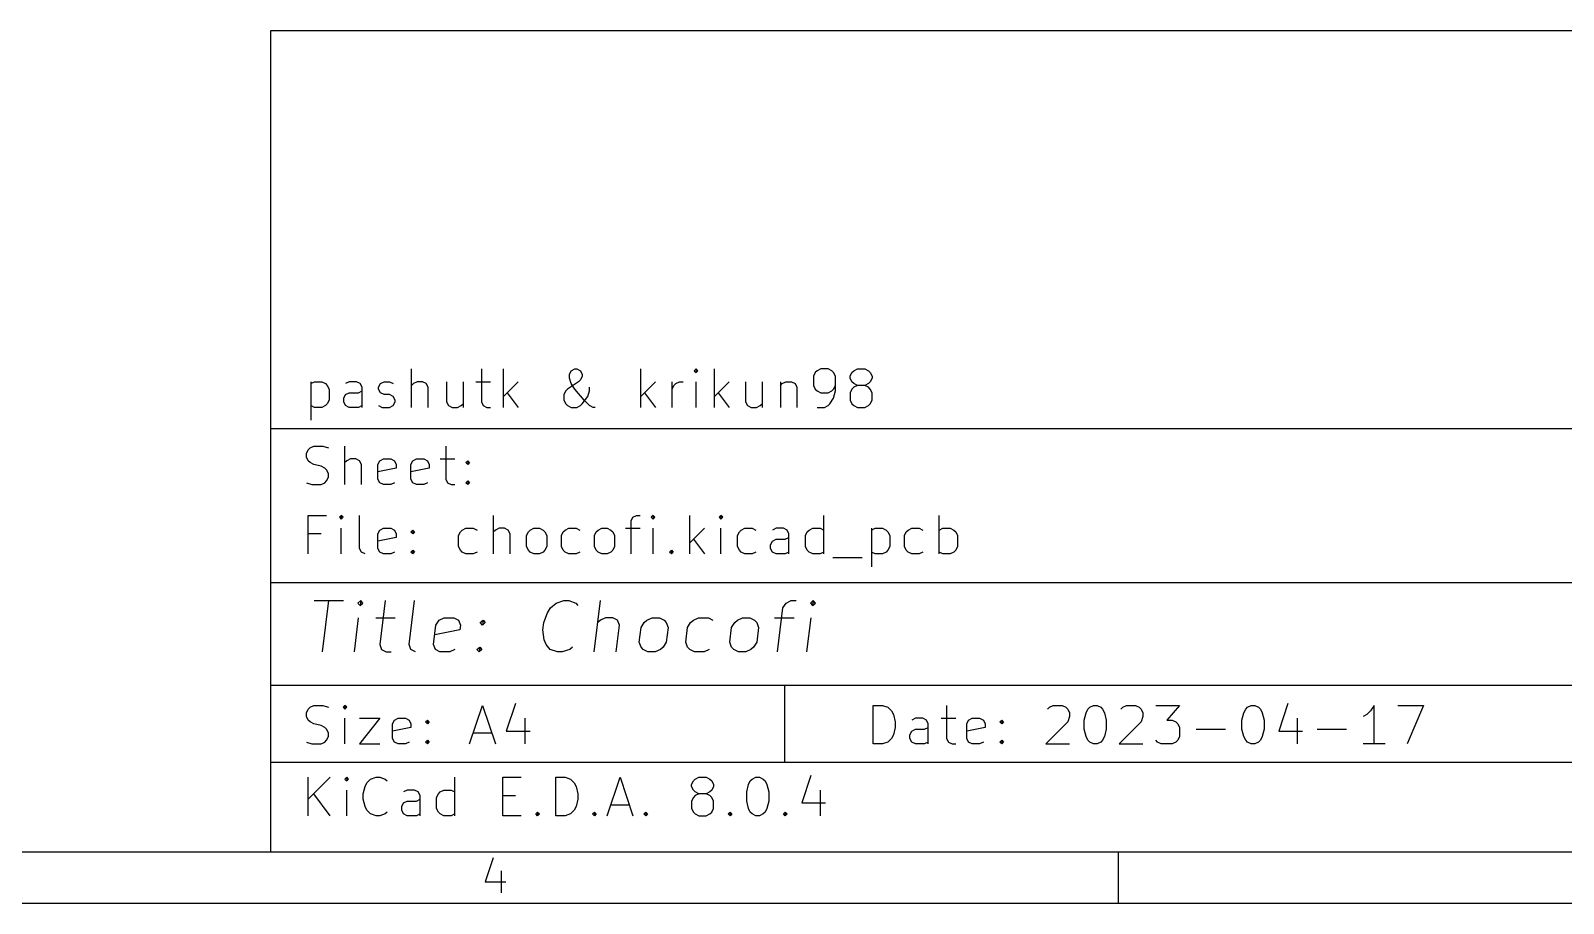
# Model space of a CAD drawing. Extents: x 10 to 287, y 10 to 200.
# Drawn here: x 167.7 to 227.3, y 10 to 44 of the extents above; entities that cross this region are included whole.
import ezdxf

# ---------------------------------------------------------------- set-up
doc = ezdxf.new("R2010")
doc.units = 0

msp = doc.modelspace()

# ---------------------------------------------------------------- linework, layer by layer
at = {"layer": 'Layer 1'}
for p, q in [((177.002, 43.9998), (285.002, 43.9998)), ((177.002, 11.9998), (177.002, 43.9998)), ((182.485, 29.3215), (182.485, 30.8215)), ((185.2, 30.8215), (185.2, 29.5358)), ((186.057, 29.3215), (186.057, 30.8215)), ((188.628, 30.6072), (188.7, 30.75)), ((188.628, 30.4643), (188.628, 30.6072)), ((188.7, 30.25), (188.628, 30.4643)), ((188.7, 30.75), (188.842, 30.8215)), ((188.842, 30.8215), (188.914, 30.8215)), ((188.914, 30.8215), (189.057, 30.75)), ((189.057, 30.75), (189.128, 30.6072)), ((189.128, 30.5358), (189.057, 30.3929)), ((189.128, 30.6072), (189.128, 30.5358)), ((191.414, 29.3215), (191.414, 30.8215)), ((193.557, 30.8215), (193.485, 30.75)), ((193.485, 30.75), (193.557, 30.6786)), ((193.628, 30.75), (193.557, 30.8215)), ((193.557, 30.8215), (193.557, 30.6786)), ((193.557, 30.6786), (193.628, 30.75)), ((194.271, 29.3215), (194.271, 30.8215)), ((198.2, 30.6786), (198.128, 30.5358)), ((198.128, 30.5358), (198.128, 30.1786)), ((198.271, 30.75), (198.2, 30.6786)), ((198.414, 30.8215), (198.271, 30.75)), ((198.7, 30.8215), (198.414, 30.8215)), ((198.842, 30.75), (198.7, 30.8215)), ((198.914, 30.6786), (198.842, 30.75)), ((198.985, 30.5358), (198.914, 30.6786)), ((198.985, 29.9643), (198.985, 30.5358)), ((199.557, 30.5358), (199.628, 30.6786)), ((199.557, 30.4643), (199.557, 30.5358)), ((199.628, 30.3215), (199.557, 30.4643)), ((199.628, 30.6786), (199.7, 30.75)), ((199.7, 30.75), (199.842, 30.8215)), ((199.842, 30.8215), (200.128, 30.8215)), ((200.128, 30.8215), (200.271, 30.75)), ((200.271, 30.75), (200.342, 30.6786)), ((200.342, 30.6786), (200.414, 30.5358)), ((200.414, 30.4643), (200.342, 30.3215)), ((200.414, 30.5358), (200.414, 30.4643)), ((178.557, 30.3215), (178.557, 28.8215)), ((178.557, 30.25), (178.7, 30.3215)), ((178.7, 30.3215), (178.985, 30.3215)), ((178.985, 30.3215), (179.128, 30.25)), ((179.128, 30.25), (179.2, 30.1786)), ((179.2, 30.1786), (179.271, 30.0358)), ((179.271, 30.0358), (179.271, 29.6072)), ((180.057, 30.3215), (179.914, 30.25)), ((179.914, 29.8215), (180.057, 29.8929)), ((180.342, 30.3215), (180.057, 30.3215)), ((180.057, 29.8929), (180.414, 29.8929)), ((180.485, 30.25), (180.342, 30.3215)), ((180.414, 29.8929), (180.557, 29.9643)), ((180.557, 30.1072), (180.485, 30.25)), ((180.557, 29.3215), (180.557, 30.1072)), ((181.2, 30.1072), (181.271, 30.25)), ((181.2, 30.0358), (181.2, 30.1072)), ((181.271, 29.8929), (181.2, 30.0358)), ((181.271, 30.25), (181.414, 30.3215)), ((181.414, 29.8215), (181.271, 29.8929)), ((181.414, 30.3215), (181.628, 30.3215)), ((181.628, 30.3215), (181.771, 30.25)), ((182.557, 30.25), (182.485, 30.1786)), ((182.7, 30.3215), (182.557, 30.25)), ((182.914, 30.3215), (182.7, 30.3215)), ((183.057, 30.25), (182.914, 30.3215)), ((183.128, 30.1072), (183.057, 30.25)), ((183.128, 29.3215), (183.128, 30.1072)), ((183.842, 30.3215), (183.842, 29.5358)), ((184.485, 30.3215), (184.485, 29.3215)), ((184.985, 30.3215), (185.557, 30.3215)), ((186.628, 30.3215), (186.057, 29.75)), ((186.2, 29.8929), (186.628, 29.3215)), ((188.485, 29.9643), (188.414, 29.8215)), ((188.557, 30.0358), (188.485, 29.9643)), ((188.985, 30.3215), (188.557, 30.0358)), ((188.842, 30.0358), (188.7, 30.25)), ((189.2, 29.6072), (188.842, 30.0358)), ((189.057, 30.3929), (188.985, 30.3215)), ((189.342, 29.75), (189.414, 29.9643)), ((189.414, 29.9643), (189.414, 30.1072)), ((191.985, 30.3215), (191.414, 29.75)), ((191.557, 29.8929), (191.985, 29.3215)), ((192.628, 29.3215), (192.628, 30.3215)), ((192.628, 30.0358), (192.7, 30.1786)), ((192.7, 30.1786), (192.771, 30.25)), ((192.771, 30.25), (192.914, 30.3215)), ((192.914, 30.3215), (193.057, 30.3215)), ((193.557, 29.3215), (193.557, 30.3215)), ((194.842, 30.3215), (194.271, 29.75)), ((194.414, 29.8929), (194.842, 29.3215)), ((195.485, 30.3215), (195.485, 29.5358)), ((196.128, 30.3215), (196.128, 29.3215)), ((196.842, 30.3215), (196.842, 29.3215)), ((196.842, 30.1786), (196.914, 30.25)), ((196.914, 30.25), (197.057, 30.3215)), ((197.057, 30.3215), (197.271, 30.3215)), ((197.271, 30.3215), (197.414, 30.25)), ((197.414, 30.25), (197.485, 30.1072)), ((197.485, 30.1072), (197.485, 29.3215)), ((198.128, 30.1786), (198.2, 30.0358)), ((198.2, 30.0358), (198.271, 29.9643)), ((198.271, 29.9643), (198.414, 29.8929)), ((198.414, 29.8929), (198.7, 29.8929)), ((198.7, 29.8929), (198.842, 29.9643)), ((198.842, 29.9643), (198.914, 30.0358)), ((198.914, 30.0358), (198.985, 30.1786)), ((198.914, 29.6786), (198.985, 29.9643)), ((199.628, 30.0358), (199.557, 29.8929)), ((199.557, 29.8929), (199.557, 29.6072)), ((199.7, 30.25), (199.628, 30.3215)), ((199.7, 30.1072), (199.628, 30.0358)), ((199.842, 30.1786), (199.7, 30.25)), ((199.842, 30.1786), (199.7, 30.1072)), ((200.128, 30.1786), (199.842, 30.1786)), ((200.271, 30.25), (200.128, 30.1786)), ((200.271, 30.1072), (200.128, 30.1786)), ((200.342, 30.3215), (200.271, 30.25)), ((200.342, 30.0358), (200.271, 30.1072)), ((200.414, 29.8929), (200.342, 30.0358)), ((200.414, 29.6072), (200.414, 29.8929)), ((178.7, 29.3215), (178.557, 29.3929)), ((178.985, 29.3215), (178.7, 29.3215)), ((179.128, 29.3929), (178.985, 29.3215)), ((179.2, 29.4643), (179.128, 29.3929)), ((179.271, 29.6072), (179.2, 29.4643)), ((179.842, 29.6786), (179.914, 29.8215)), ((179.842, 29.5358), (179.842, 29.6786)), ((179.914, 29.3929), (179.842, 29.5358)), ((180.057, 29.3215), (179.914, 29.3929)), ((180.414, 29.3215), (180.057, 29.3215)), ((180.557, 29.3929), (180.414, 29.3215)), ((181.2, 29.3929), (181.342, 29.3215)), ((181.342, 29.3215), (181.628, 29.3215)), ((181.628, 29.8215), (181.414, 29.8215)), ((181.771, 29.75), (181.628, 29.8215)), ((181.628, 29.3215), (181.771, 29.3929)), ((181.842, 29.6072), (181.771, 29.75)), ((181.771, 29.3929), (181.842, 29.5358)), ((181.842, 29.5358), (181.842, 29.6072)), ((183.842, 29.5358), (183.914, 29.3929)), ((183.914, 29.3929), (184.057, 29.3215)), ((184.057, 29.3215), (184.271, 29.3215)), ((184.271, 29.3215), (184.414, 29.3929)), ((184.414, 29.3929), (184.485, 29.4643)), ((185.2, 29.5358), (185.271, 29.3929)), ((185.271, 29.3929), (185.414, 29.3215)), ((185.414, 29.3215), (185.557, 29.3215)), ((188.414, 29.8215), (188.414, 29.6072)), ((188.414, 29.6072), (188.485, 29.4643)), ((188.485, 29.4643), (188.557, 29.3929)), ((188.557, 29.3929), (188.7, 29.3215)), ((188.7, 29.3215), (188.914, 29.3215)), ((188.914, 29.3215), (189.057, 29.3929)), ((189.057, 29.3929), (189.128, 29.4643)), ((189.128, 29.4643), (189.342, 29.75)), ((189.414, 29.3929), (189.2, 29.6072)), ((189.557, 29.3215), (189.414, 29.3929)), ((189.628, 29.3215), (189.557, 29.3215)), ((195.485, 29.5358), (195.557, 29.3929)), ((195.557, 29.3929), (195.7, 29.3215)), ((195.7, 29.3215), (195.914, 29.3215)), ((195.914, 29.3215), (196.057, 29.3929)), ((196.057, 29.3929), (196.128, 29.4643)), ((198.271, 29.3215), (198.557, 29.3215)), ((198.557, 29.3215), (198.7, 29.3929)), ((198.7, 29.3929), (198.771, 29.4643)), ((198.771, 29.4643), (198.914, 29.6786)), ((199.557, 29.6072), (199.628, 29.4643)), ((199.628, 29.4643), (199.7, 29.3929)), ((199.7, 29.3929), (199.842, 29.3215)), ((199.842, 29.3215), (200.128, 29.3215)), ((200.128, 29.3215), (200.271, 29.3929)), ((200.271, 29.3929), (200.342, 29.4643)), ((200.342, 29.4643), (200.414, 29.6072)), ((177.002, 28.4998), (285.002, 28.4998)), ((178.387, 27.528), (178.458, 27.6708)), ((178.387, 27.3851), (178.387, 27.528)), ((178.458, 27.6708), (178.53, 27.7422)), ((178.53, 27.7422), (178.672, 27.8137)), ((178.672, 27.8137), (179.03, 27.8137)), ((179.03, 27.8137), (179.244, 27.7422)), ((179.887, 26.3137), (179.887, 27.8137)), ((183.815, 27.8137), (183.815, 26.528)), ((178.458, 27.2422), (178.387, 27.3851)), ((178.53, 27.1708), (178.458, 27.2422)), ((178.672, 27.0994), (178.53, 27.1708)), ((178.958, 27.028), (178.672, 27.0994)), ((179.101, 26.9565), (178.958, 27.028)), ((179.172, 26.8851), (179.101, 26.9565)), ((179.244, 26.7422), (179.172, 26.8851)), ((179.958, 27.2422), (179.887, 27.1708)), ((180.101, 27.3137), (179.958, 27.2422)), ((180.315, 27.3137), (180.101, 27.3137)), ((180.458, 27.2422), (180.315, 27.3137)), ((180.53, 27.0994), (180.458, 27.2422)), ((180.53, 26.3137), (180.53, 27.0994)), ((181.172, 27.0994), (181.244, 27.2422)), ((181.172, 26.528), (181.172, 27.0994)), ((181.887, 26.9565), (181.172, 26.8137)), ((181.244, 27.2422), (181.387, 27.3137)), ((181.387, 27.3137), (181.672, 27.3137)), ((181.672, 27.3137), (181.815, 27.2422)), ((181.815, 27.2422), (181.887, 27.0994)), ((181.887, 27.0994), (181.887, 26.9565)), ((182.458, 27.0994), (182.53, 27.2422)), ((182.458, 26.528), (182.458, 27.0994)), ((183.172, 26.9565), (182.458, 26.8137)), ((182.53, 27.2422), (182.672, 27.3137)), ((182.672, 27.3137), (182.958, 27.3137)), ((182.958, 27.3137), (183.101, 27.2422)), ((183.101, 27.2422), (183.172, 27.0994)), ((183.172, 27.0994), (183.172, 26.9565)), ((183.601, 27.3137), (184.172, 27.3137)), ((184.601, 27.1708), (184.672, 27.2422)), ((184.672, 27.0994), (184.601, 27.1708)), ((184.672, 27.2422), (184.744, 27.1708)), ((184.672, 27.2422), (184.672, 27.0994)), ((184.744, 27.1708), (184.672, 27.0994)), ((178.387, 26.3851), (178.601, 26.3137)), ((178.601, 26.3137), (178.958, 26.3137)), ((178.958, 26.3137), (179.101, 26.3851)), ((179.101, 26.3851), (179.172, 26.4565)), ((179.172, 26.4565), (179.244, 26.5994)), ((179.244, 26.5994), (179.244, 26.7422)), ((181.244, 26.3851), (181.172, 26.528)), ((181.387, 26.3137), (181.244, 26.3851)), ((181.672, 26.3137), (181.387, 26.3137)), ((181.815, 26.3851), (181.672, 26.3137)), ((182.53, 26.3851), (182.458, 26.528)), ((182.672, 26.3137), (182.53, 26.3851)), ((182.958, 26.3137), (182.672, 26.3137)), ((183.101, 26.3851), (182.958, 26.3137)), ((183.815, 26.528), (183.887, 26.3851)), ((183.887, 26.3851), (184.03, 26.3137)), ((184.03, 26.3137), (184.172, 26.3137)), ((184.601, 26.3851), (184.672, 26.4565)), ((184.672, 26.3137), (184.601, 26.3851)), ((184.672, 26.4565), (184.744, 26.3851)), ((184.672, 26.4565), (184.672, 26.3137)), ((184.744, 26.3851), (184.672, 26.3137)), ((178.458, 23.6137), (178.458, 25.1137)), ((178.458, 25.1137), (179.172, 25.1137)), ((179.744, 25.1137), (179.672, 25.0422)), ((179.815, 25.0422), (179.744, 25.1137)), ((179.744, 25.1137), (179.744, 24.9708)), ((180.458, 23.828), (180.458, 25.1137)), ((185.672, 23.6137), (185.672, 25.1137)), ((191.101, 25.0422), (191.244, 25.1137)), ((191.244, 25.1137), (191.387, 25.1137)), ((191.887, 25.1137), (191.815, 25.0422)), ((191.958, 25.0422), (191.887, 25.1137)), ((191.887, 25.1137), (191.887, 24.9708)), ((193.315, 23.6137), (193.315, 25.1137)), ((194.53, 25.1137), (194.458, 25.0422)), ((194.601, 25.0422), (194.53, 25.1137)), ((194.53, 25.1137), (194.53, 24.9708)), ((198.53, 23.6137), (198.53, 25.1137)), ((203.03, 23.6137), (203.03, 25.1137)), ((179.672, 25.0422), (179.744, 24.9708)), ((179.744, 24.9708), (179.815, 25.0422)), ((179.744, 23.6137), (179.744, 24.6137)), ((181.172, 24.3994), (181.244, 24.5422)), ((181.244, 24.5422), (181.387, 24.6137)), ((181.387, 24.6137), (181.672, 24.6137)), ((181.672, 24.6137), (181.815, 24.5422)), ((181.815, 24.5422), (181.887, 24.3994)), ((182.458, 24.4708), (182.53, 24.5422)), ((182.53, 24.3994), (182.458, 24.4708)), ((182.53, 24.5422), (182.601, 24.4708)), ((182.53, 24.5422), (182.53, 24.3994)), ((182.601, 24.4708), (182.53, 24.3994)), ((184.315, 24.328), (184.387, 24.4708)), ((184.387, 24.4708), (184.458, 24.5422)), ((184.458, 24.5422), (184.601, 24.6137)), ((184.601, 24.6137), (184.887, 24.6137)), ((184.887, 24.6137), (185.03, 24.5422)), ((185.744, 24.5422), (185.672, 24.4708)), ((185.887, 24.6137), (185.744, 24.5422)), ((186.101, 24.6137), (185.887, 24.6137)), ((186.244, 24.5422), (186.101, 24.6137)), ((186.315, 24.3994), (186.244, 24.5422)), ((186.958, 24.328), (187.03, 24.4708)), ((187.03, 24.4708), (187.101, 24.5422)), ((187.101, 24.5422), (187.244, 24.6137)), ((187.244, 24.6137), (187.458, 24.6137)), ((187.458, 24.6137), (187.601, 24.5422)), ((187.601, 24.5422), (187.672, 24.4708)), ((187.672, 24.4708), (187.744, 24.328)), ((188.315, 24.328), (188.387, 24.4708)), ((188.387, 24.4708), (188.458, 24.5422)), ((188.458, 24.5422), (188.601, 24.6137)), ((188.601, 24.6137), (188.887, 24.6137)), ((188.887, 24.6137), (189.03, 24.5422)), ((189.601, 24.328), (189.672, 24.4708)), ((189.672, 24.4708), (189.744, 24.5422)), ((189.744, 24.5422), (189.887, 24.6137)), ((189.887, 24.6137), (190.101, 24.6137)), ((190.101, 24.6137), (190.244, 24.5422)), ((190.244, 24.5422), (190.315, 24.4708)), ((190.315, 24.4708), (190.387, 24.328)), ((190.815, 24.6137), (191.387, 24.6137)), ((191.03, 24.8994), (191.101, 25.0422)), ((191.03, 23.6137), (191.03, 24.8994)), ((191.815, 25.0422), (191.887, 24.9708)), ((191.887, 24.9708), (191.958, 25.0422)), ((191.887, 23.6137), (191.887, 24.6137)), ((193.887, 24.6137), (193.315, 24.0422)), ((194.458, 25.0422), (194.53, 24.9708)), ((194.53, 24.9708), (194.601, 25.0422)), ((194.53, 23.6137), (194.53, 24.6137)), ((195.172, 24.328), (195.244, 24.4708)), ((195.244, 24.4708), (195.315, 24.5422)), ((195.315, 24.5422), (195.458, 24.6137)), ((195.458, 24.6137), (195.744, 24.6137)), ((195.744, 24.6137), (195.887, 24.5422)), ((196.672, 24.6137), (196.53, 24.5422)), ((196.958, 24.6137), (196.672, 24.6137)), ((197.101, 24.5422), (196.958, 24.6137)), ((197.172, 24.3994), (197.101, 24.5422)), ((197.815, 24.328), (197.887, 24.4708)), ((197.887, 24.4708), (197.958, 24.5422)), ((197.958, 24.5422), (198.101, 24.6137)), ((198.101, 24.6137), (198.387, 24.6137)), ((198.387, 24.6137), (198.53, 24.5422)), ((200.387, 24.6137), (200.387, 23.1137)), ((200.387, 24.5422), (200.53, 24.6137)), ((200.53, 24.6137), (200.815, 24.6137)), ((200.815, 24.6137), (200.958, 24.5422)), ((200.958, 24.5422), (201.03, 24.4708)), ((201.03, 24.4708), (201.101, 24.328)), ((201.672, 24.328), (201.744, 24.4708)), ((201.744, 24.4708), (201.815, 24.5422)), ((201.815, 24.5422), (201.958, 24.6137)), ((201.958, 24.6137), (202.244, 24.6137)), ((202.244, 24.6137), (202.387, 24.5422)), ((203.03, 24.5422), (203.172, 24.6137)), ((203.172, 24.6137), (203.458, 24.6137)), ((203.458, 24.6137), (203.601, 24.5422)), ((203.601, 24.5422), (203.672, 24.4708)), ((203.672, 24.4708), (203.744, 24.328)), ((178.958, 24.3994), (178.458, 24.3994)), ((181.172, 23.828), (181.172, 24.3994)), ((181.887, 24.2565), (181.172, 24.1137)), ((181.887, 24.3994), (181.887, 24.2565)), ((184.315, 23.8994), (184.315, 24.328)), ((184.387, 23.7565), (184.315, 23.8994)), ((186.315, 23.6137), (186.315, 24.3994)), ((186.958, 23.8994), (186.958, 24.328)), ((187.03, 23.7565), (186.958, 23.8994)), ((187.744, 23.8994), (187.672, 23.7565)), ((187.744, 24.328), (187.744, 23.8994)), ((188.315, 23.8994), (188.315, 24.328)), ((188.387, 23.7565), (188.315, 23.8994)), ((189.601, 23.8994), (189.601, 24.328)), ((189.672, 23.7565), (189.601, 23.8994)), ((190.387, 23.8994), (190.315, 23.7565)), ((190.387, 24.328), (190.387, 23.8994)), ((193.458, 24.1851), (193.887, 23.6137)), ((195.172, 23.8994), (195.172, 24.328)), ((195.244, 23.7565), (195.172, 23.8994)), ((196.458, 23.9708), (196.53, 24.1137)), ((196.458, 23.828), (196.458, 23.9708)), ((196.53, 24.1137), (196.672, 24.1851)), ((196.672, 24.1851), (197.03, 24.1851)), ((197.03, 24.1851), (197.172, 24.2565)), ((197.172, 23.6137), (197.172, 24.3994)), ((197.815, 23.8994), (197.815, 24.328)), ((197.887, 23.7565), (197.815, 23.8994)), ((201.101, 23.8994), (201.03, 23.7565)), ((201.101, 24.328), (201.101, 23.8994)), ((201.672, 23.8994), (201.672, 24.328)), ((201.744, 23.7565), (201.672, 23.8994)), ((203.744, 23.8994), (203.672, 23.7565)), ((203.744, 24.328), (203.744, 23.8994)), ((180.53, 23.6851), (180.458, 23.828)), ((180.672, 23.6137), (180.53, 23.6851)), ((181.244, 23.6851), (181.172, 23.828)), ((181.387, 23.6137), (181.244, 23.6851)), ((181.672, 23.6137), (181.387, 23.6137)), ((181.815, 23.6851), (181.672, 23.6137)), ((182.458, 23.6851), (182.53, 23.7565)), ((182.53, 23.6137), (182.458, 23.6851)), ((182.53, 23.7565), (182.601, 23.6851)), ((182.53, 23.7565), (182.53, 23.6137)), ((182.601, 23.6851), (182.53, 23.6137)), ((184.458, 23.6851), (184.387, 23.7565)), ((184.601, 23.6137), (184.458, 23.6851)), ((184.887, 23.6137), (184.601, 23.6137)), ((185.03, 23.6851), (184.887, 23.6137)), ((187.101, 23.6851), (187.03, 23.7565)), ((187.244, 23.6137), (187.101, 23.6851)), ((187.458, 23.6137), (187.244, 23.6137)), ((187.601, 23.6851), (187.458, 23.6137)), ((187.672, 23.7565), (187.601, 23.6851)), ((188.458, 23.6851), (188.387, 23.7565)), ((188.601, 23.6137), (188.458, 23.6851)), ((188.887, 23.6137), (188.601, 23.6137)), ((189.03, 23.6851), (188.887, 23.6137)), ((189.744, 23.6851), (189.672, 23.7565)), ((189.887, 23.6137), (189.744, 23.6851)), ((190.101, 23.6137), (189.887, 23.6137)), ((190.244, 23.6851), (190.101, 23.6137)), ((190.315, 23.7565), (190.244, 23.6851)), ((192.53, 23.6851), (192.601, 23.7565)), ((192.601, 23.6137), (192.53, 23.6851)), ((192.601, 23.7565), (192.672, 23.6851)), ((192.601, 23.7565), (192.601, 23.6137)), ((192.672, 23.6851), (192.601, 23.6137)), ((195.315, 23.6851), (195.244, 23.7565)), ((195.458, 23.6137), (195.315, 23.6851)), ((195.744, 23.6137), (195.458, 23.6137)), ((195.887, 23.6851), (195.744, 23.6137)), ((196.53, 23.6851), (196.458, 23.828)), ((196.672, 23.6137), (196.53, 23.6851)), ((197.03, 23.6137), (196.672, 23.6137)), ((197.172, 23.6851), (197.03, 23.6137)), ((197.958, 23.6851), (197.887, 23.7565)), ((198.101, 23.6137), (197.958, 23.6851)), ((198.387, 23.6137), (198.101, 23.6137)), ((198.53, 23.6851), (198.387, 23.6137)), ((198.887, 23.4708), (200.03, 23.4708)), ((200.53, 23.6137), (200.387, 23.6851)), ((200.815, 23.6137), (200.53, 23.6137)), ((200.958, 23.6851), (200.815, 23.6137)), ((201.03, 23.7565), (200.958, 23.6851)), ((201.815, 23.6851), (201.744, 23.7565)), ((201.958, 23.6137), (201.815, 23.6851)), ((202.244, 23.6137), (201.958, 23.6137)), ((202.387, 23.6851), (202.244, 23.6137)), ((203.172, 23.6137), (203.03, 23.6851)), ((203.458, 23.6137), (203.172, 23.6137)), ((203.601, 23.6851), (203.458, 23.6137)), ((203.672, 23.7565), (203.601, 23.6851)), ((177.002, 22.4998), (285.002, 22.4998)), ((178.694, 21.7954), (179.837, 21.7954)), ((179.015, 19.7954), (179.265, 21.7954)), ((180.504, 21.7954), (180.396, 21.7001)), ((180.396, 21.7001), (180.48, 21.6049)), ((180.504, 21.7954), (180.48, 21.6049)), ((180.48, 21.6049), (180.587, 21.7001)), ((180.587, 21.7001), (180.504, 21.7954)), ((181.456, 21.7954), (181.242, 20.0811)), ((182.384, 20.0811), (182.599, 21.7954)), ((187.777, 21.3192), (187.896, 21.5096)), ((187.896, 21.5096), (188.111, 21.7001)), ((188.111, 21.7001), (188.408, 21.7954)), ((188.408, 21.7954), (188.599, 21.7954)), ((188.599, 21.7954), (188.873, 21.7001)), ((188.873, 21.7001), (188.956, 21.6049)), ((189.587, 19.7954), (189.837, 21.7954)), ((196.73, 19.7954), (196.944, 21.5096)), ((196.944, 21.5096), (197.063, 21.7001)), ((197.063, 21.7001), (197.265, 21.7954)), ((197.265, 21.7954), (197.456, 21.7954)), ((198.123, 21.7954), (198.015, 21.7001)), ((198.015, 21.7001), (198.099, 21.6049)), ((198.123, 21.7954), (198.099, 21.6049)), ((198.099, 21.6049), (198.206, 21.7001)), ((198.206, 21.7001), (198.123, 21.7954)), ((180.254, 19.7954), (180.42, 21.1287)), ((181.087, 21.1287), (181.849, 21.1287)), ((183.432, 20.843), (183.551, 21.0335)), ((183.551, 21.0335), (183.754, 21.1287)), ((183.754, 21.1287), (184.134, 21.1287)), ((184.134, 21.1287), (184.313, 21.0335)), ((184.313, 21.0335), (184.384, 20.843)), ((185.158, 20.9382), (185.265, 21.0335)), ((185.242, 20.843), (185.158, 20.9382)), ((185.265, 21.0335), (185.242, 20.843)), ((185.349, 20.9382), (185.242, 20.843)), ((185.265, 21.0335), (185.349, 20.9382)), ((187.599, 20.6525), (187.634, 20.9382)), ((187.634, 20.9382), (187.777, 21.3192)), ((189.837, 21.0335), (189.73, 20.9382)), ((190.039, 21.1287), (189.837, 21.0335)), ((190.325, 21.1287), (190.039, 21.1287)), ((190.504, 21.0335), (190.325, 21.1287)), ((190.575, 20.843), (190.504, 21.0335)), ((191.42, 20.7477), (191.539, 20.9382)), ((191.539, 20.9382), (191.646, 21.0335)), ((191.646, 21.0335), (191.849, 21.1287)), ((191.849, 21.1287), (192.134, 21.1287)), ((192.134, 21.1287), (192.313, 21.0335)), ((192.313, 21.0335), (192.396, 20.9382)), ((192.396, 20.9382), (192.468, 20.7477)), ((193.23, 20.7477), (193.349, 20.9382)), ((193.349, 20.9382), (193.456, 21.0335)), ((193.456, 21.0335), (193.658, 21.1287)), ((193.658, 21.1287), (194.039, 21.1287)), ((194.039, 21.1287), (194.218, 21.0335)), ((194.944, 20.7477), (195.063, 20.9382)), ((195.063, 20.9382), (195.17, 21.0335)), ((195.17, 21.0335), (195.373, 21.1287)), ((195.373, 21.1287), (195.658, 21.1287)), ((195.658, 21.1287), (195.837, 21.0335)), ((195.837, 21.0335), (195.92, 20.9382)), ((195.92, 20.9382), (195.992, 20.7477)), ((196.611, 21.1287), (197.373, 21.1287)), ((197.873, 19.7954), (198.039, 21.1287)), ((183.337, 20.0811), (183.432, 20.843)), ((184.361, 20.6525), (183.384, 20.462)), ((184.384, 20.843), (184.361, 20.6525)), ((187.646, 20.2716), (187.599, 20.6525)), ((190.444, 19.7954), (190.575, 20.843)), ((191.349, 20.1763), (191.42, 20.7477)), ((192.468, 20.7477), (192.396, 20.1763)), ((193.158, 20.1763), (193.23, 20.7477)), ((194.873, 20.1763), (194.944, 20.7477)), ((195.992, 20.7477), (195.92, 20.1763)), ((181.242, 20.0811), (181.313, 19.8906)), ((181.313, 19.8906), (181.492, 19.7954)), ((181.492, 19.7954), (181.682, 19.7954)), ((182.456, 19.8906), (182.384, 20.0811)), ((182.634, 19.7954), (182.456, 19.8906)), ((183.408, 19.8906), (183.337, 20.0811)), ((183.587, 19.7954), (183.408, 19.8906)), ((183.968, 19.7954), (183.587, 19.7954)), ((184.17, 19.8906), (183.968, 19.7954)), ((185.027, 19.8906), (185.134, 19.9858)), ((185.111, 19.7954), (185.027, 19.8906)), ((185.134, 19.9858), (185.111, 19.7954)), ((185.218, 19.8906), (185.111, 19.7954)), ((185.134, 19.9858), (185.218, 19.8906)), ((187.718, 20.0811), (187.646, 20.2716)), ((187.884, 19.8906), (187.718, 20.0811)), ((188.158, 19.7954), (187.884, 19.8906)), ((188.349, 19.7954), (188.158, 19.7954)), ((188.646, 19.8906), (188.349, 19.7954)), ((188.754, 19.9858), (188.646, 19.8906)), ((191.42, 19.9858), (191.349, 20.1763)), ((191.504, 19.8906), (191.42, 19.9858)), ((191.682, 19.7954), (191.504, 19.8906)), ((191.968, 19.7954), (191.682, 19.7954)), ((192.17, 19.8906), (191.968, 19.7954)), ((192.277, 19.9858), (192.17, 19.8906)), ((192.396, 20.1763), (192.277, 19.9858)), ((193.23, 19.9858), (193.158, 20.1763)), ((193.313, 19.8906), (193.23, 19.9858)), ((193.492, 19.7954), (193.313, 19.8906)), ((193.873, 19.7954), (193.492, 19.7954)), ((194.075, 19.8906), (193.873, 19.7954)), ((194.944, 19.9858), (194.873, 20.1763)), ((195.027, 19.8906), (194.944, 19.9858)), ((195.206, 19.7954), (195.027, 19.8906)), ((195.492, 19.7954), (195.206, 19.7954)), ((195.694, 19.8906), (195.492, 19.7954)), ((195.801, 19.9858), (195.694, 19.8906)), ((195.92, 20.1763), (195.801, 19.9858)), ((177.002, 18.4998), (285.002, 18.4998)), ((197.002, 18.4998), (197.002, 15.4998)), ((178.387, 17.428), (178.458, 17.5708)), ((178.387, 17.2851), (178.387, 17.428)), ((178.458, 17.5708), (178.53, 17.6422)), ((178.53, 17.6422), (178.672, 17.7137)), ((178.672, 17.7137), (179.03, 17.7137)), ((179.03, 17.7137), (179.244, 17.6422)), ((179.887, 17.7137), (179.815, 17.6422)), ((179.815, 17.6422), (179.887, 17.5708)), ((179.958, 17.6422), (179.887, 17.7137)), ((179.887, 17.7137), (179.887, 17.5708)), ((179.887, 17.5708), (179.958, 17.6422)), ((184.744, 16.2137), (185.244, 17.7137)), ((185.244, 17.7137), (185.744, 16.2137)), ((186.53, 17.7851), (186.172, 16.7137)), ((200.458, 16.2137), (200.458, 17.7137)), ((200.458, 17.7137), (200.815, 17.7137)), ((200.815, 17.7137), (201.03, 17.6422)), ((201.03, 17.6422), (201.172, 17.4994)), ((201.172, 17.4994), (201.244, 17.3565)), ((201.244, 17.3565), (201.315, 17.0708)), ((203.315, 17.7137), (203.315, 16.428)), ((207.244, 17.5708), (207.315, 17.6422)), ((207.315, 17.6422), (207.458, 17.7137)), ((207.458, 17.7137), (207.815, 17.7137)), ((207.815, 17.7137), (207.958, 17.6422)), ((207.958, 17.6422), (208.03, 17.5708)), ((208.03, 17.5708), (208.101, 17.428)), ((208.101, 17.428), (208.101, 17.2851)), ((208.672, 17.1422), (208.744, 17.428)), ((208.744, 17.428), (208.815, 17.5708)), ((208.815, 17.5708), (208.887, 17.6422)), ((208.887, 17.6422), (209.03, 17.7137)), ((209.03, 17.7137), (209.172, 17.7137)), ((209.172, 17.7137), (209.315, 17.6422)), ((209.315, 17.6422), (209.387, 17.5708)), ((209.387, 17.5708), (209.458, 17.428)), ((209.458, 17.428), (209.53, 17.1422)), ((210.101, 17.5708), (210.172, 17.6422)), ((210.172, 17.6422), (210.315, 17.7137)), ((210.315, 17.7137), (210.672, 17.7137)), ((210.672, 17.7137), (210.815, 17.6422)), ((210.815, 17.6422), (210.887, 17.5708)), ((210.887, 17.5708), (210.958, 17.428)), ((210.958, 17.428), (210.958, 17.2851)), ((211.458, 17.7137), (212.387, 17.7137)), ((212.387, 17.7137), (211.887, 17.1422)), ((214.815, 17.1422), (214.887, 17.428)), ((214.887, 17.428), (214.958, 17.5708)), ((214.958, 17.5708), (215.03, 17.6422)), ((215.03, 17.6422), (215.172, 17.7137)), ((215.172, 17.7137), (215.315, 17.7137)), ((215.315, 17.7137), (215.458, 17.6422)), ((215.458, 17.6422), (215.53, 17.5708)), ((215.53, 17.5708), (215.601, 17.428)), ((215.601, 17.428), (215.672, 17.1422)), ((216.601, 17.7851), (216.244, 16.7137)), ((219.672, 17.3565), (219.53, 17.2851)), ((219.815, 17.4994), (219.672, 17.3565)), ((219.958, 17.7137), (219.815, 17.4994)), ((219.958, 16.2137), (219.958, 17.7137)), ((220.887, 17.7137), (221.887, 17.7137)), ((221.887, 17.7137), (221.244, 16.2137)), ((178.458, 17.1422), (178.387, 17.2851)), ((178.53, 17.0708), (178.458, 17.1422)), ((178.672, 16.9994), (178.53, 17.0708)), ((178.958, 16.928), (178.672, 16.9994)), ((179.101, 16.8565), (178.958, 16.928)), ((179.172, 16.7851), (179.101, 16.8565)), ((179.244, 16.6422), (179.172, 16.7851)), ((179.887, 16.2137), (179.887, 17.2137)), ((180.458, 17.2137), (181.244, 17.2137)), ((181.244, 17.2137), (180.458, 16.2137)), ((181.744, 16.9994), (181.815, 17.1422)), ((181.744, 16.428), (181.744, 16.9994)), ((182.458, 16.8565), (181.744, 16.7137)), ((181.815, 17.1422), (181.958, 17.2137)), ((181.958, 17.2137), (182.244, 17.2137)), ((182.244, 17.2137), (182.387, 17.1422)), ((182.387, 17.1422), (182.458, 16.9994)), ((182.458, 16.9994), (182.458, 16.8565)), ((183.03, 17.0708), (183.101, 17.1422)), ((183.101, 16.9994), (183.03, 17.0708)), ((183.101, 17.1422), (183.172, 17.0708)), ((183.101, 17.1422), (183.101, 16.9994)), ((183.172, 17.0708), (183.101, 16.9994)), ((186.172, 16.7137), (187.101, 16.7137)), ((186.887, 17.2137), (186.887, 16.2137)), ((201.315, 16.8565), (201.244, 16.5708)), ((201.315, 17.0708), (201.315, 16.8565)), ((201.887, 16.5708), (201.958, 16.7137)), ((202.101, 17.2137), (201.958, 17.1422)), ((201.958, 16.7137), (202.101, 16.7851)), ((202.387, 17.2137), (202.101, 17.2137)), ((202.101, 16.7851), (202.458, 16.7851)), ((202.53, 17.1422), (202.387, 17.2137)), ((202.458, 16.7851), (202.601, 16.8565)), ((202.601, 16.9994), (202.53, 17.1422)), ((202.601, 16.2137), (202.601, 16.9994)), ((203.101, 17.2137), (203.672, 17.2137)), ((204.101, 16.9994), (204.172, 17.1422)), ((204.101, 16.428), (204.101, 16.9994)), ((204.815, 16.8565), (204.101, 16.7137)), ((204.172, 17.1422), (204.315, 17.2137)), ((204.315, 17.2137), (204.601, 17.2137)), ((204.601, 17.2137), (204.744, 17.1422)), ((204.744, 17.1422), (204.815, 16.9994)), ((204.815, 16.9994), (204.815, 16.8565)), ((205.387, 17.0708), (205.458, 17.1422)), ((205.458, 16.9994), (205.387, 17.0708)), ((205.458, 17.1422), (205.53, 17.0708)), ((205.458, 17.1422), (205.458, 16.9994)), ((205.53, 17.0708), (205.458, 16.9994)), ((208.03, 17.0708), (207.172, 16.2137)), ((208.101, 17.2851), (208.03, 17.0708)), ((208.672, 16.7851), (208.672, 17.1422)), ((208.744, 16.4994), (208.672, 16.7851)), ((209.53, 16.7851), (209.458, 16.4994)), ((209.53, 17.1422), (209.53, 16.7851)), ((210.887, 17.0708), (210.03, 16.2137)), ((210.958, 17.2851), (210.887, 17.0708)), ((211.887, 17.1422), (212.101, 17.1422)), ((212.101, 17.1422), (212.244, 17.0708)), ((212.244, 17.0708), (212.315, 16.9994)), ((212.315, 16.9994), (212.387, 16.8565)), ((212.387, 16.8565), (212.387, 16.4994)), ((213.03, 16.7851), (214.172, 16.7851)), ((214.815, 16.7851), (214.815, 17.1422)), ((214.887, 16.4994), (214.815, 16.7851)), ((215.672, 16.7851), (215.601, 16.4994)), ((215.672, 17.1422), (215.672, 16.7851)), ((216.244, 16.7137), (217.172, 16.7137)), ((216.958, 17.2137), (216.958, 16.2137)), ((217.744, 16.7851), (218.887, 16.7851)), ((178.387, 16.2851), (178.601, 16.2137)), ((178.601, 16.2137), (178.958, 16.2137)), ((178.958, 16.2137), (179.101, 16.2851)), ((179.101, 16.2851), (179.172, 16.3565)), ((179.172, 16.3565), (179.244, 16.4994)), ((179.244, 16.4994), (179.244, 16.6422)), ((180.458, 16.2137), (181.244, 16.2137)), ((181.815, 16.2851), (181.744, 16.428)), ((181.958, 16.2137), (181.815, 16.2851)), ((182.244, 16.2137), (181.958, 16.2137)), ((182.387, 16.2851), (182.244, 16.2137)), ((183.03, 16.2851), (183.101, 16.3565)), ((183.101, 16.2137), (183.03, 16.2851)), ((183.101, 16.3565), (183.172, 16.2851)), ((183.101, 16.3565), (183.101, 16.2137)), ((183.172, 16.2851), (183.101, 16.2137)), ((184.887, 16.6422), (185.601, 16.6422)), ((200.815, 16.2137), (200.458, 16.2137)), ((201.03, 16.2851), (200.815, 16.2137)), ((201.172, 16.428), (201.03, 16.2851)), ((201.244, 16.5708), (201.172, 16.428)), ((201.887, 16.428), (201.887, 16.5708)), ((201.958, 16.2851), (201.887, 16.428)), ((202.101, 16.2137), (201.958, 16.2851)), ((202.458, 16.2137), (202.101, 16.2137)), ((202.601, 16.2851), (202.458, 16.2137)), ((203.315, 16.428), (203.387, 16.2851)), ((203.387, 16.2851), (203.53, 16.2137)), ((203.53, 16.2137), (203.672, 16.2137)), ((204.172, 16.2851), (204.101, 16.428)), ((204.315, 16.2137), (204.172, 16.2851)), ((204.601, 16.2137), (204.315, 16.2137)), ((204.744, 16.2851), (204.601, 16.2137)), ((205.387, 16.2851), (205.458, 16.3565)), ((205.458, 16.2137), (205.387, 16.2851)), ((205.458, 16.3565), (205.53, 16.2851)), ((205.458, 16.3565), (205.458, 16.2137)), ((205.53, 16.2851), (205.458, 16.2137)), ((207.172, 16.2137), (208.101, 16.2137)), ((208.815, 16.3565), (208.744, 16.4994)), ((208.887, 16.2851), (208.815, 16.3565)), ((209.03, 16.2137), (208.887, 16.2851)), ((209.172, 16.2137), (209.03, 16.2137)), ((209.315, 16.2851), (209.172, 16.2137)), ((209.387, 16.3565), (209.315, 16.2851)), ((209.458, 16.4994), (209.387, 16.3565)), ((210.03, 16.2137), (210.958, 16.2137)), ((211.53, 16.2851), (211.458, 16.3565)), ((211.672, 16.2137), (211.53, 16.2851)), ((212.101, 16.2137), (211.672, 16.2137)), ((212.244, 16.2851), (212.101, 16.2137)), ((212.315, 16.3565), (212.244, 16.2851)), ((212.387, 16.4994), (212.315, 16.3565)), ((214.958, 16.3565), (214.887, 16.4994)), ((215.03, 16.2851), (214.958, 16.3565)), ((215.172, 16.2137), (215.03, 16.2851)), ((215.315, 16.2137), (215.172, 16.2137)), ((215.458, 16.2851), (215.315, 16.2137)), ((215.53, 16.3565), (215.458, 16.2851)), ((215.601, 16.4994), (215.53, 16.3565)), ((220.387, 16.2137), (219.53, 16.2137)), ((177.002, 15.4998), (285.002, 15.4998)), ((198.03, 14.9851), (197.672, 13.9137)), ((178.458, 13.4137), (178.458, 14.9137)), ((179.315, 14.9137), (178.458, 14.0565)), ((179.958, 14.9137), (179.887, 14.8422)), ((179.887, 14.8422), (179.958, 14.7708)), ((180.03, 14.8422), (179.958, 14.9137)), ((179.958, 14.9137), (179.958, 14.7708)), ((179.958, 14.7708), (180.03, 14.8422)), ((179.958, 13.4137), (179.958, 14.4137)), ((180.601, 14.2708), (180.672, 14.5565)), ((180.672, 14.5565), (180.744, 14.6994)), ((180.744, 14.6994), (180.887, 14.8422)), ((180.887, 14.8422), (181.101, 14.9137)), ((181.101, 14.9137), (181.244, 14.9137)), ((181.244, 14.9137), (181.458, 14.8422)), ((181.458, 14.8422), (181.53, 14.7708)), ((182.315, 14.4137), (182.172, 14.3422)), ((182.601, 14.4137), (182.315, 14.4137)), ((182.744, 14.3422), (182.601, 14.4137)), ((182.815, 14.1994), (182.744, 14.3422)), ((183.53, 14.2708), (183.601, 14.3422)), ((183.601, 14.3422), (183.744, 14.4137)), ((183.744, 14.4137), (184.03, 14.4137)), ((184.03, 14.4137), (184.172, 14.3422)), ((184.172, 13.4137), (184.172, 14.9137)), ((186.03, 13.4137), (186.03, 14.9137)), ((186.03, 14.9137), (186.744, 14.9137)), ((188.101, 13.4137), (188.101, 14.9137)), ((188.101, 14.9137), (188.458, 14.9137)), ((188.458, 14.9137), (188.672, 14.8422)), ((188.672, 14.8422), (188.815, 14.6994)), ((188.815, 14.6994), (188.887, 14.5565)), ((188.887, 14.5565), (188.958, 14.2708)), ((190.101, 13.4137), (190.601, 14.9137)), ((190.601, 14.9137), (191.101, 13.4137)), ((193.387, 14.628), (193.458, 14.7708)), ((193.387, 14.5565), (193.387, 14.628)), ((193.458, 14.4137), (193.387, 14.5565)), ((193.458, 14.7708), (193.53, 14.8422)), ((193.53, 14.3422), (193.458, 14.4137)), ((193.53, 14.8422), (193.672, 14.9137)), ((193.672, 14.2708), (193.53, 14.3422)), ((193.672, 14.9137), (193.958, 14.9137)), ((193.958, 14.9137), (194.101, 14.8422)), ((194.101, 14.3422), (193.958, 14.2708)), ((194.101, 14.8422), (194.172, 14.7708)), ((194.172, 14.4137), (194.101, 14.3422)), ((194.172, 14.7708), (194.244, 14.628)), ((194.244, 14.5565), (194.172, 14.4137)), ((194.244, 14.628), (194.244, 14.5565)), ((195.53, 14.3422), (195.601, 14.628)), ((195.53, 13.9851), (195.53, 14.3422)), ((195.601, 14.628), (195.672, 14.7708)), ((195.672, 14.7708), (195.744, 14.8422)), ((195.744, 14.8422), (195.887, 14.9137)), ((195.887, 14.9137), (196.03, 14.9137)), ((196.03, 14.9137), (196.172, 14.8422)), ((196.172, 14.8422), (196.244, 14.7708)), ((196.244, 14.7708), (196.315, 14.628)), ((196.315, 14.628), (196.387, 14.3422)), ((196.387, 14.3422), (196.387, 13.9851)), ((198.387, 14.4137), (198.387, 13.4137)), ((179.315, 13.4137), (178.672, 14.2708)), ((180.601, 14.0565), (180.601, 14.2708)), ((180.672, 13.7708), (180.601, 14.0565)), ((180.744, 13.628), (180.672, 13.7708)), ((182.101, 13.7708), (182.172, 13.9137)), ((182.101, 13.628), (182.101, 13.7708)), ((182.172, 13.9137), (182.315, 13.9851)), ((182.315, 13.9851), (182.672, 13.9851)), ((182.672, 13.9851), (182.815, 14.0565)), ((182.815, 13.4137), (182.815, 14.1994)), ((183.458, 14.128), (183.53, 14.2708)), ((183.458, 13.6994), (183.458, 14.128)), ((186.03, 14.1994), (186.53, 14.1994)), ((188.887, 13.7708), (188.815, 13.628)), ((188.958, 14.0565), (188.887, 13.7708)), ((188.958, 14.2708), (188.958, 14.0565)), ((190.244, 13.8422), (190.958, 13.8422)), ((193.458, 14.128), (193.387, 13.9851)), ((193.387, 13.9851), (193.387, 13.6994)), ((193.53, 14.1994), (193.458, 14.128)), ((193.672, 14.2708), (193.53, 14.1994)), ((193.958, 14.2708), (193.672, 14.2708)), ((194.101, 14.1994), (193.958, 14.2708)), ((194.172, 14.128), (194.101, 14.1994)), ((194.244, 13.9851), (194.172, 14.128)), ((194.244, 13.6994), (194.244, 13.9851)), ((195.601, 13.6994), (195.53, 13.9851)), ((196.387, 13.9851), (196.315, 13.6994)), ((197.672, 13.9137), (198.601, 13.9137)), ((180.887, 13.4851), (180.744, 13.628)), ((181.101, 13.4137), (180.887, 13.4851)), ((181.244, 13.4137), (181.101, 13.4137)), ((181.458, 13.4851), (181.244, 13.4137)), ((181.53, 13.5565), (181.458, 13.4851)), ((182.172, 13.4851), (182.101, 13.628)), ((182.315, 13.4137), (182.172, 13.4851)), ((182.672, 13.4137), (182.315, 13.4137)), ((182.815, 13.4851), (182.672, 13.4137)), ((183.53, 13.5565), (183.458, 13.6994)), ((183.601, 13.4851), (183.53, 13.5565)), ((183.744, 13.4137), (183.601, 13.4851)), ((184.03, 13.4137), (183.744, 13.4137)), ((184.172, 13.4851), (184.03, 13.4137)), ((186.744, 13.4137), (186.03, 13.4137)), ((187.315, 13.4851), (187.387, 13.5565)), ((187.387, 13.4137), (187.315, 13.4851)), ((187.387, 13.5565), (187.458, 13.4851)), ((187.387, 13.5565), (187.387, 13.4137)), ((187.458, 13.4851), (187.387, 13.4137)), ((188.458, 13.4137), (188.101, 13.4137)), ((188.672, 13.4851), (188.458, 13.4137)), ((188.815, 13.628), (188.672, 13.4851)), ((189.53, 13.4851), (189.601, 13.5565)), ((189.601, 13.4137), (189.53, 13.4851)), ((189.601, 13.5565), (189.672, 13.4851)), ((189.601, 13.5565), (189.601, 13.4137)), ((189.672, 13.4851), (189.601, 13.4137)), ((191.53, 13.4851), (191.601, 13.5565)), ((191.601, 13.4137), (191.53, 13.4851)), ((191.601, 13.5565), (191.672, 13.4851)), ((191.601, 13.5565), (191.601, 13.4137)), ((191.672, 13.4851), (191.601, 13.4137)), ((193.387, 13.6994), (193.458, 13.5565)), ((193.458, 13.5565), (193.53, 13.4851)), ((193.53, 13.4851), (193.672, 13.4137)), ((193.672, 13.4137), (193.958, 13.4137)), ((193.958, 13.4137), (194.101, 13.4851)), ((194.101, 13.4851), (194.172, 13.5565)), ((194.172, 13.5565), (194.244, 13.6994)), ((194.815, 13.4851), (194.887, 13.5565)), ((194.887, 13.4137), (194.815, 13.4851)), ((194.887, 13.5565), (194.958, 13.4851)), ((194.887, 13.5565), (194.887, 13.4137)), ((194.958, 13.4851), (194.887, 13.4137)), ((195.672, 13.5565), (195.601, 13.6994)), ((195.744, 13.4851), (195.672, 13.5565)), ((195.887, 13.4137), (195.744, 13.4851)), ((196.03, 13.4137), (195.887, 13.4137)), ((196.172, 13.4851), (196.03, 13.4137)), ((196.244, 13.5565), (196.172, 13.4851)), ((196.315, 13.6994), (196.244, 13.5565)), ((196.958, 13.4851), (197.03, 13.5565)), ((197.03, 13.4137), (196.958, 13.4851)), ((197.03, 13.5565), (197.101, 13.4851)), ((197.03, 13.5565), (197.03, 13.4137)), ((197.101, 13.4851), (197.03, 13.4137)), ((285.002, 11.9998), (12, 11.9998)), ((285.002, 11.9998), (177.002, 11.9998)), ((210, 11.9998), (210, 9.9998)), ((185.656, 11.7681), (185.346, 10.8395)), ((185.346, 10.8395), (186.151, 10.8395)), ((185.965, 11.2729), (185.965, 10.4062)), ((287.002, 9.9998), (10, 9.9998))]:
    msp.add_line(p, q, dxfattribs=at)

doc.saveas('drawing.dxf')
